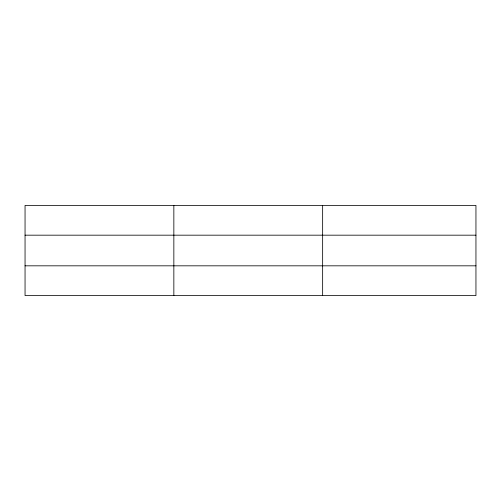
<?xml version="1.0" encoding="UTF-8"?>
<svg xmlns="http://www.w3.org/2000/svg" width="501" height="501" viewBox="0 0 501 501"><rect width="100%" height="100%" fill="white"/><g stroke="black" fill="none" stroke-linecap="round" stroke-linejoin="round"><path stroke-width="0.75" d="M173.847 205.423L173.847 295.577M322.644 205.423L322.644 295.577M475.95 265.824L475.95 295.577L25.05 295.577L25.05 205.423L475.95 205.423L475.95 265.824L25.05 265.824M25.05 235.176L475.95 235.176"/></g></svg>
